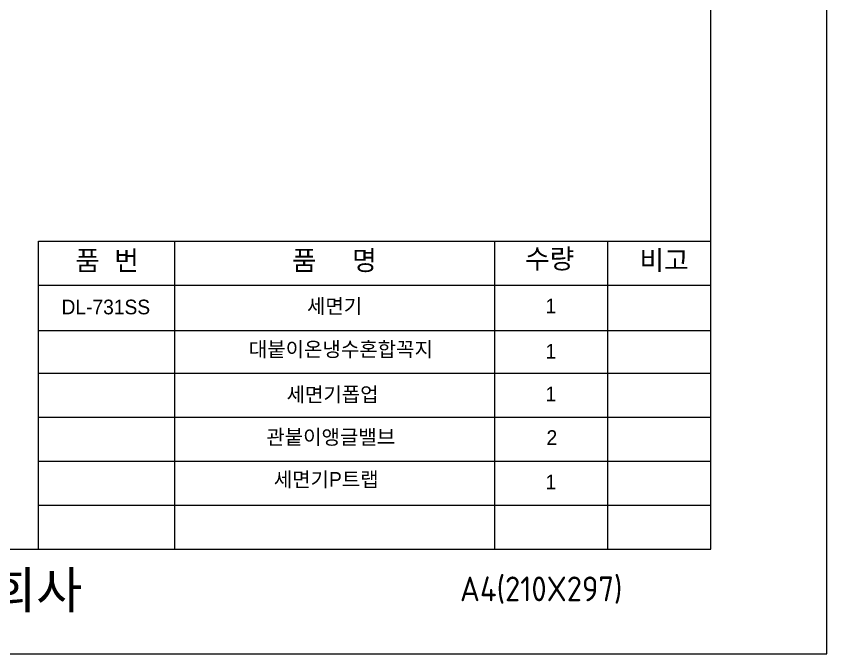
# Model space of a CAD drawing. Header units: millimetres. Extents: x 12300 to 14725, y -475 to 2955.
# Drawn here: x 13620 to 14725, y -475 to 394 of the extents above; entities that cross this region are included whole.
import ezdxf
from ezdxf.lldxf.tags import DXFTag

# ---------------------------------------------------------------- set-up
doc = ezdxf.new("R2010")
doc.units = ezdxf.units.MM
doc.header["$LTSCALE"] = 0.2
doc.layers.add('DIM', color=3, linetype='Continuous', lineweight=15)
doc.layers.add('LINE', color=7, linetype='Continuous', lineweight=25)
doc.layers.add('YA', color=7, linetype='Continuous')
doc.styles.get("Standard").update_dxf_attribs({"font": 'ISOCP.SHX', "bigfont": 'WHGTXT.SHX'})
doc.styles.add('스타일1', font='txt.shx', dxfattribs={"bigfont": 'ghs.shx'})
tags = doc.linetypes.add('Amconstr', pattern=[9999, 9999, 0]).pattern_tags.tags
tags[6:7] = [DXFTag(74, 4), DXFTag(75, 0), DXFTag(340, '0'), DXFTag(46, 1.0), DXFTag(50, 0.0), DXFTag(44, 0.0), DXFTag(45, 0.0)]
tags[4:5] = [DXFTag(74, 4), DXFTag(75, 0), DXFTag(340, '0'), DXFTag(46, 1.0), DXFTag(50, 0.0), DXFTag(44, 0.0), DXFTag(45, 0.0)]

msp = doc.modelspace()

# ---------------------------------------------------------------- linework, layer by layer
at = {"layer": 'DIM', "color": 0}
for p, q in [((13836.1, 87.4), (13836.1, -332.6)), ((14272.1, 87.4), (14272.1, -332.6)), ((14426.1, 87.4), (14426.1, -332.6)), ((13650.6, 27.4), (14567.1, 27.4)), ((13650.6, -34.4), (14567.1, -34.4)), ((13650.6, -92.6), (14567.1, -92.6)), ((13650.6, -152.6), (14567.1, -152.6)), ((13650.6, -212.6), (14567.1, -212.6))]:
    msp.add_line(p, q, dxfattribs=at)
at = {"layer": 'LINE', "linetype": 'Amconstr'}
for p, q in [((14567.1, -332.6), (14567.1, 2835.4)), ((13578.6, -332.6), (13650.6, -332.6))]:
    msp.add_line(p, q, dxfattribs=at)
at = {"layer": 'YA', "color": 7}
for p, q in [((13650.6, 87.4), (14567.1, 87.4)), ((13650.6, -332.6), (13650.6, 87.4)), ((13650.6, -272.6), (14567.1, -272.6)), ((13650.6, -332.6), (14567.1, -332.6))]:
    msp.add_line(p, q, dxfattribs=at)
at = {"layer": 'YA', "color": 0}
msp.add_lwpolyline([(12299.7, -475.1), (14725.2, -475.1), (14725.2, 2955.2), (12299.7, 2955.2)], close=True, dxfattribs=at)

# ---------------------------------------------------------------- texts
at = {"layer": 'DIM', "color": 0, "attachment_point": 1, "style": '스타일1'}
for s, insert, char_height in [('{\\fGulim|b0|i0|c129|p50;품  번}', (13700.8, 74.4), 26.746), ('{\\fGulim|b0|i0|c129|p50;품     명}', (13996.1, 74.6), 26.746), ('{\\fGulim|b0|i0|c129|p50;수량}', (14313.9, 76.8), 26.746), ('{\\fGulim|b0|i0|c129|p50;비고}', (14469.9, 74.8), 26.746), ('{\\fGulim|b0|i0|c129|p50;1\\P}', (14341.8, 9.1), 20), ('{\\fGulim|b0|i0|c129|p50;1\\P}', (14341.8, -52.7), 20), ('{\\fGulim|b0|i0|c129|p50;1\\P}', (14341.8, -110.9), 20), ('{\\fGulim|b0|i0|c129|p50;2\\P}', (14343.2, -170.3), 20), ('{\\fGulim|b0|i0|c129|p50;1\\P}', (14341.8, -230.9), 20)]:
    msp.add_mtext(s, dxfattribs=dict(at, insert=insert, char_height=char_height))
for s, insert, char_height, width in [('{\\fGulim|b0|i0|c129|p50;세면기}', (14016.6, 8.8), 20, 147), ('{\\fGulim|b0|i0|c129|p50;DL-731SS}', (13682.1, 7.7), 20, 17), ('{\\fGulim|b0|i0|c129|p50;대붙이온냉수혼합꼭지}', (13937.4, -50), 20, 290), ('{\\fGulim|b0|i0|c129|p50;세면기폽업}', (13988.8, -111.6), 20, 315), ('{\\fGulim|b0|i0|c129|p50;관붙이앵글밸브}', (13961.2, -169.6), 20, 212), ('{\\fGulim|b0|i0|c129|p50;세면기P트랩}', (13971.4, -227.4), 20, 212), ('{\\fGulim|b0|i0|c129|p50;       대림통상주식회사\\P}', (13081.1, -363.4), 50, 1090)]:
    msp.add_mtext(s, dxfattribs=dict(at, insert=insert, char_height=char_height, width=width))
at = {"layer": 'YA', "color": 7}
msp.add_text('A4(210X297)', height=33.819, dxfattribs=at).set_placement((14225.1, -403.5))

doc.saveas('drawing.dxf')
